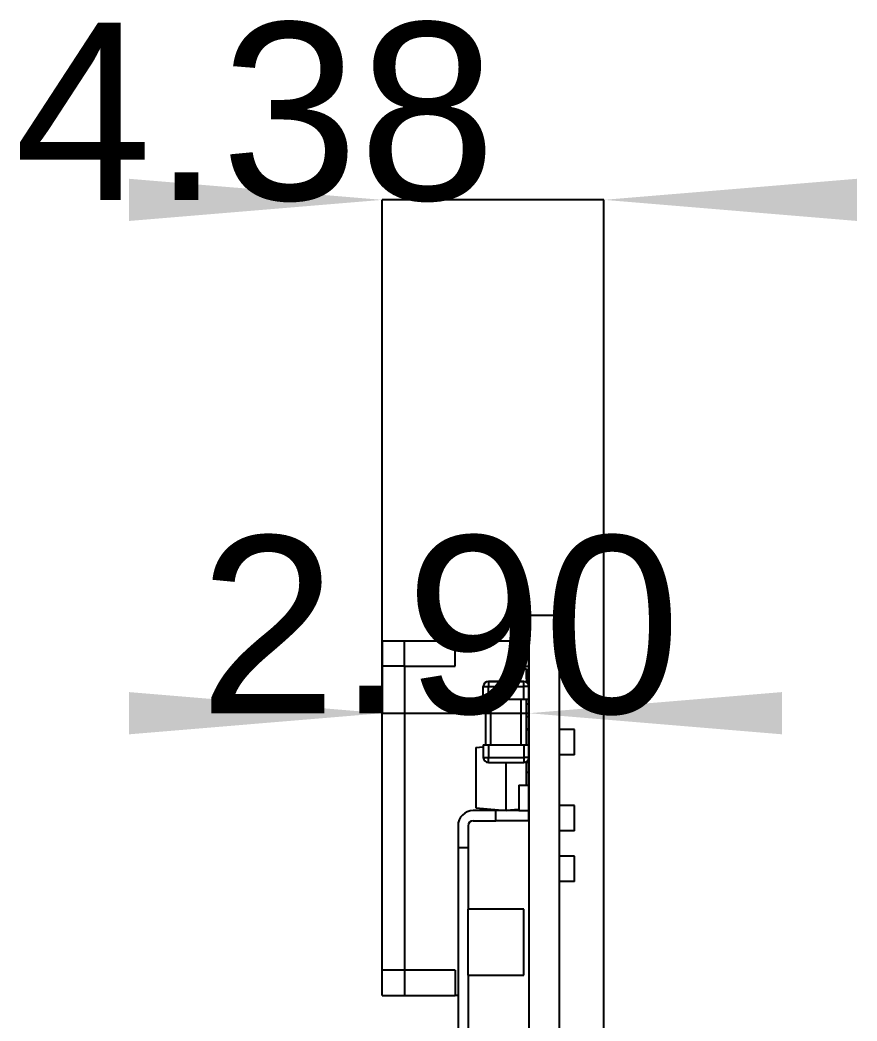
# Model space of a CAD drawing. Extents: x 119.2 to 174.2, y 86.4 to 135.7.
# Drawn here: x 119.16 to 135.69, y 115.94 to 135.72 of the extents above; entities that cross this region are included whole.
import ezdxf
from ezdxf.enums import TextEntityAlignment as Align

# ---------------------------------------------------------------- set-up
doc = ezdxf.new("R2010")
doc.units = 0
doc.layers.get('0').update_dxf_attribs({"linetype": 'CONTINUOUS'})
for name, color, linetype in [('Dimension004', 7, 'CONTINUOUS'), ('Dimension005', 7, 'CONTINUOUS'), ('ProjItem012', 7, 'CONTINUOUS')]:
    doc.layers.add(name, color=color, linetype=linetype)
doc.styles.get("Standard").update_dxf_attribs({"font": 'arial.ttf'})
doc.dimstyles.get("Standard").update_dxf_attribs({"dimscale": 0, "dimtxt": 2.5, "dimasz": 2.5, "dimexe": 1.25, "dimexo": 0.625, "dimtad": 1, "dimtxsty": 'STANDARD', "dimcen": 2.5, "dimazin": 3, "dimtfac": 1, "dimtmove": 0, "dimatfit": 3})

# ---------------------------------------------------------------- blocks, each defined once
blk = doc.blocks.new('*Dimension004')
at = {"color": 0}
for points in [[(121.312, 121.606), (121.312, 122.44), (126.312, 122.023)], [(134.207, 121.606), (134.207, 122.44), (129.207, 122.023)]]:
    blk.add_solid(points, dxfattribs=at)
at = {"layer": 'Dimension004'}
for p, q in [((129.207, 123.95), (129.207, 122.023)), ((126.312, 123.45), (126.312, 122.023)), ((126.312, 122.023), (129.207, 122.023))]:
    blk.add_line(p, q, dxfattribs=at)
blk.add_text('2.90', height=3.5, dxfattribs=at).set_placement((127.449, 122.023), align=Align.CENTER)
blk = doc.blocks.new('*Dimension005')
at = {"color": 0}
for points in [[(121.312, 132.579), (121.312, 131.746), (126.312, 132.163)], [(135.687, 132.579), (135.687, 131.746), (130.687, 132.163)]]:
    blk.add_solid(points, dxfattribs=at)
at = {"layer": 'Dimension005'}
for p, q in [((126.312, 123.45), (126.312, 132.163)), ((130.687, 132.163), (126.312, 132.163)), ((130.687, 111.45), (130.687, 132.163))]:
    blk.add_line(p, q, dxfattribs=at)
blk.add_text('4.38', height=3.5, dxfattribs=at).set_placement((123.802, 132.163), align=Align.CENTER)

msp = doc.modelspace()

# ---------------------------------------------------------------- linework, layer by layer
at = {"layer": 'ProjItem012'}
for p, q in [((129.807, 123.95), (129.207, 123.95)), ((129.207, 123.95), (129.207, 110.95)), ((129.807, 123.95), (129.807, 110.95)), ((129.207, 123.65), (129.207, 123.65)), ((129.207, 123.45), (129.207, 123.646)), ((129.207, 123.45), (129.207, 123.646)), ((129.207, 123.646), (129.207, 123.646)), ((126.312, 122.95), (126.312, 123.45)), ((126.312, 123.45), (126.752, 123.45)), ((126.752, 123.45), (127.752, 123.45)), ((126.752, 122.95), (126.752, 123.45)), ((127.752, 123.45), (129.207, 123.45)), ((127.752, 122.95), (127.752, 123.45)), ((129.207, 123.25), (129.207, 123.375)), ((129.207, 123.375), (129.207, 123.375)), ((129.207, 123.25), (129.207, 123.375)), ((129.207, 122.15), (129.207, 123.25)), ((129.207, 123.25), (129.207, 123.25)), ((129.207, 122.15), (129.207, 123.25)), ((126.312, 116.95), (126.312, 122.95)), ((126.752, 122.95), (126.312, 122.95)), ((126.752, 122.95), (126.752, 116.95)), ((126.752, 122.95), (127.752, 122.95)), ((128.907, 122.75), (128.907, 122.95)), ((128.907, 122.95), (129.207, 122.95)), ((129.157, 122.9), (128.957, 122.9)), ((128.957, 122.9), (128.957, 122.75)), ((128.957, 122.65), (128.957, 122.9)), ((128.957, 122.9), (129.157, 122.9)), ((129.157, 122.7), (129.157, 122.9)), ((129.157, 122.9), (129.157, 122.637)), ((129.207, 122.95), (129.207, 122.95)), ((129.107, 122.65), (128.407, 122.65)), ((128.407, 122.65), (129.107, 122.65)), ((129.107, 122.65), (128.407, 122.65)), ((128.407, 122.65), (129.107, 122.65)), ((129.107, 122.65), (128.407, 122.65)), ((128.407, 122.65), (129.107, 122.65)), ((128.957, 122.75), (128.907, 122.75)), ((128.907, 122.65), (128.907, 122.75)), ((128.907, 122.75), (128.957, 122.75)), ((128.957, 122.75), (128.957, 122.65)), ((129.207, 122.7), (129.157, 122.7)), ((129.207, 122.7), (129.207, 122.7)), ((128.307, 122.3), (128.307, 122.55)), ((128.307, 122.3), (128.307, 122.55)), ((128.307, 122.3), (128.307, 122.55)), ((128.407, 122.3), (128.407, 122.55)), ((128.407, 122.3), (128.407, 122.55)), ((128.407, 122.55), (129.107, 122.55)), ((128.407, 122.55), (129.107, 122.55)), ((128.407, 122.3), (128.407, 122.55)), ((128.407, 122.55), (129.107, 122.55)), ((129.107, 122.3), (129.107, 122.55)), ((129.107, 122.3), (129.107, 122.55)), ((129.107, 122.3), (129.107, 122.55)), ((128.357, 121.4), (128.357, 122.3)), ((128.407, 122.3), (129.107, 122.3)), ((128.407, 122.3), (129.107, 122.3)), ((128.407, 122.3), (129.107, 122.3)), ((128.457, 121.4), (128.457, 122.3)), ((129.057, 121.4), (129.057, 122.3)), ((129.157, 121.4), (129.157, 122.3)), ((129.207, 122.2), (129.157, 122.2)), ((129.207, 122.2), (129.207, 122.2)), ((129.207, 121.55), (129.207, 122.15)), ((129.207, 121.55), (129.207, 122.15)), ((129.207, 122.15), (129.207, 122.15)), ((129.207, 121.95), (129.157, 121.95)), ((129.207, 121.95), (129.207, 121.95)), ((129.175, 121.7), (129.157, 121.692)), ((129.808, 121.7), (129.807, 121.7)), ((129.808, 121.725), (129.808, 121.725)), ((129.808, 121.725), (129.808, 121.175)), ((129.808, 121.725), (129.808, 121.175)), ((130.107, 121.7), (129.808, 121.7)), ((130.107, 121.2), (130.107, 121.7)), ((128.307, 121.4), (128.307, 121.15)), ((128.307, 121.4), (128.307, 121.15)), ((128.307, 121.4), (128.307, 121.15)), ((128.407, 121.4), (129.107, 121.4)), ((128.407, 121.4), (129.107, 121.4)), ((128.407, 121.4), (128.407, 121.15)), ((128.407, 121.4), (129.107, 121.4)), ((128.407, 121.4), (128.407, 121.15)), ((128.407, 121.4), (128.407, 121.15)), ((129.107, 121.4), (129.107, 121.15)), ((129.107, 121.4), (129.107, 121.15)), ((129.107, 121.4), (129.107, 121.15)), ((129.207, 120.9), (129.207, 121.55)), ((129.207, 121.55), (129.207, 121.55)), ((129.207, 120.9), (129.207, 121.55)), ((128.157, 121.348), (128.307, 121.361)), ((128.157, 121.348), (128.157, 120.152)), ((129.808, 121.2), (129.807, 121.2)), ((130.107, 121.2), (129.808, 121.2)), ((128.407, 121.15), (129.107, 121.15)), ((128.407, 121.15), (129.107, 121.15)), ((128.407, 121.15), (129.107, 121.15)), ((128.407, 121.05), (129.107, 121.05)), ((128.407, 121.05), (129.107, 121.05)), ((128.407, 121.05), (129.107, 121.05)), ((128.757, 120.1), (128.757, 121.05)), ((129.157, 120.6), (129.157, 121.063)), ((129.207, 121.05), (129.157, 121.05)), ((129.207, 121.05), (129.207, 121.05)), ((129.808, 121.175), (129.808, 121.175)), ((129.207, 120.85), (129.157, 120.85)), ((129.207, 119.9), (129.207, 120.9)), ((129.207, 120.9), (129.207, 120.9)), ((129.207, 119.9), (129.207, 120.9)), ((129.207, 120.85), (129.207, 120.85)), ((129.007, 120.6), (129.007, 120.1)), ((129.007, 120.6), (129.207, 120.6)), ((129.207, 120.6), (129.207, 120.6)), ((129.808, 120.225), (129.808, 120.225)), ((129.808, 120.225), (129.808, 119.675)), ((129.808, 120.225), (129.808, 119.675)), ((128.557, 120.1), (128.107, 120.1)), ((128.157, 120.152), (128.757, 120.1)), ((129.007, 120.1), (128.557, 120.1)), ((128.557, 119.9), (128.557, 120.1)), ((129.007, 120.122), (128.757, 120.1)), ((128.867, 120.1), (128.867, 120.11)), ((129.007, 120.1), (129.207, 120.1)), ((129.207, 120.1), (129.207, 120.1)), ((129.808, 120.2), (129.807, 120.2)), ((130.107, 120.2), (129.808, 120.2)), ((130.107, 119.7), (130.107, 120.2)), ((128.107, 119.9), (128.557, 119.9)), ((129.207, 119.9), (128.557, 119.9)), ((129.207, 119.9), (129.207, 119.9)), ((129.207, 119.9), (129.207, 119.9)), ((127.807, 119.8), (127.807, 119.37)), ((128.007, 119.8), (128.007, 119.37)), ((129.808, 119.7), (129.807, 119.7)), ((130.107, 119.7), (129.808, 119.7)), ((129.808, 119.675), (129.808, 119.675)), ((127.807, 119.37), (127.807, 114.13)), ((127.807, 119.37), (128.007, 119.37)), ((128.007, 119.37), (128.007, 118.15)), ((129.808, 119.225), (129.808, 119.225)), ((129.808, 119.225), (129.808, 118.675)), ((129.808, 119.225), (129.808, 118.675)), ((129.808, 119.2), (129.807, 119.2)), ((130.107, 119.2), (129.808, 119.2)), ((130.107, 118.7), (130.107, 119.2)), ((129.808, 118.7), (129.807, 118.7)), ((130.107, 118.7), (129.808, 118.7)), ((129.808, 118.675), (129.808, 118.675)), ((129.107, 118.15), (128.007, 118.15)), ((128.007, 116.85), (128.007, 118.15)), ((129.107, 116.85), (129.107, 118.15)), ((126.312, 116.45), (126.312, 116.95)), ((126.752, 116.95), (126.312, 116.95)), ((126.752, 116.95), (126.752, 116.45)), ((127.752, 116.95), (126.752, 116.95)), ((127.752, 116.95), (127.752, 116.45)), ((128.007, 116.85), (129.107, 116.85)), ((128.007, 116.85), (128.007, 114.13)), ((126.312, 116.45), (126.752, 116.45)), ((126.752, 116.45), (127.752, 116.45)), ((127.807, 116.45), (127.752, 116.45))]:
    msp.add_line(p, q, dxfattribs=at)
for centre, radius, start, end in [((128.407, 122.55), 0.1, 90, 180), ((128.407, 122.55), 0.1, 90, 180), ((128.407, 122.55), 0.1, 90, -180), ((128.407, 122.55), 0.1, 90, 180), ((128.407, 122.55), 0.1, 90, 180), ((128.407, 122.55), 0.1, 90, -180), ((128.407, 122.55), 0.1, 90, 180), ((128.407, 122.55), 0.1, 90, 180), ((129.107, 122.55), 0.1, 3.3998, 90), ((129.107, 122.55), 0.1, 3.3998, 90), ((129.107, 122.55), 0.1, 3.3998, 90), ((129.107, 122.55), 0.1, 3.3998, 90), ((129.107, 122.55), 0.1, 0, 0.2562), ((129.107, 122.55), 0.1, 0, 0.2562), ((129.107, 122.55), 0.1, 0, 0.2562), ((129.107, 122.55), 0.1, 0, 0.2562), ((129.152, 121.75), 0.055, -66.1941, -4.5849), ((129.152, 121.75), 0.055, -0.3455, 0), ((128.407, 121.15), 0.1, 180, -90), ((128.407, 121.15), 0.1, 180, -90), ((128.407, 121.15), 0.1, 180, -90), ((128.407, 121.15), 0.1, 180, -90), ((128.407, 121.15), 0.1, 180, -90), ((128.407, 121.15), 0.1, 180, -90), ((129.107, 121.15), 0.1, -90, -3.3998), ((129.107, 121.15), 0.1, -90, -3.3998), ((129.107, 121.15), 0.1, -90, -3.3998), ((129.107, 121.15), 0.1, -0.2562, 0), ((129.107, 121.15), 0.1, -0.2562, 0), ((129.107, 121.15), 0.1, -0.2562, 0), ((128.107, 119.8), 0.3, 90, -180), ((128.107, 119.8), 0.1, 90, -180)]:
    msp.add_arc(centre, radius, start, end, dxfattribs=at)
for points, degree in [([(129.207, 123.646), (129.207, 123.65)], 1), ([(129.207, 123.646), (129.207, 123.65)], 1), ([(128.407, 122.65), (128.407, 122.651), (128.407, 122.603), (128.407, 122.55)], 3), ([(128.407, 122.65), (128.407, 122.651), (128.407, 122.603), (128.407, 122.55)], 3), ([(128.407, 122.65), (128.407, 122.651), (128.407, 122.603), (128.407, 122.55)], 3), ([(129.107, 122.55), (129.107, 122.603), (129.107, 122.651), (129.107, 122.65)], 3), ([(129.107, 122.55), (129.107, 122.603), (129.107, 122.651), (129.107, 122.65)], 3), ([(129.107, 122.55), (129.107, 122.603), (129.107, 122.651), (129.107, 122.65)], 3), ([(128.307, 122.55), (128.306, 122.55), (128.354, 122.55), (128.407, 122.55)], 3), ([(128.307, 122.55), (128.306, 122.55), (128.354, 122.55), (128.407, 122.55)], 3), ([(128.307, 122.55), (128.306, 122.55), (128.354, 122.55), (128.407, 122.55)], 3), ([(129.207, 122.55), (129.205, 122.55), (129.159, 122.55), (129.107, 122.55)], 3), ([(129.207, 122.55), (129.205, 122.55), (129.159, 122.55), (129.107, 122.55)], 3), ([(129.207, 122.55), (129.205, 122.55), (129.159, 122.55), (129.107, 122.55)], 3), ([(129.207, 122.55), (129.207, 122.55)], 1), ([(129.207, 122.55), (129.207, 122.55)], 1), ([(129.207, 122.55), (129.207, 122.55)], 1), ([(128.307, 122.3), (128.306, 122.3), (128.354, 122.3), (128.407, 122.3)], 3), ([(128.307, 122.3), (128.306, 122.3), (128.354, 122.3), (128.407, 122.3)], 3), ([(128.307, 122.3), (128.306, 122.3), (128.354, 122.3), (128.407, 122.3)], 3), ([(129.107, 122.3), (129.159, 122.3), (129.205, 122.3), (129.207, 122.3)], 3), ([(129.107, 122.3), (129.159, 122.3), (129.205, 122.3), (129.207, 122.3)], 3), ([(129.107, 122.3), (129.159, 122.3), (129.205, 122.3), (129.207, 122.3)], 3), ([(129.207, 122.3), (129.207, 122.3)], 1), ([(129.207, 122.3), (129.207, 122.3)], 1), ([(129.207, 122.3), (129.207, 122.3)], 1), ([(128.307, 121.4), (128.306, 121.4), (128.354, 121.4), (128.407, 121.4)], 3), ([(128.307, 121.4), (128.306, 121.4), (128.354, 121.4), (128.407, 121.4)], 3), ([(128.307, 121.4), (128.306, 121.4), (128.354, 121.4), (128.407, 121.4)], 3), ([(129.107, 121.4), (129.159, 121.4), (129.205, 121.4), (129.207, 121.4)], 3), ([(129.107, 121.4), (129.159, 121.4), (129.205, 121.4), (129.207, 121.4)], 3), ([(129.107, 121.4), (129.159, 121.4), (129.205, 121.4), (129.207, 121.4)], 3), ([(129.207, 121.4), (129.207, 121.4)], 1), ([(129.207, 121.4), (129.207, 121.4)], 1), ([(129.207, 121.4), (129.207, 121.4)], 1), ([(128.307, 121.15), (128.306, 121.15), (128.354, 121.15), (128.407, 121.15)], 3), ([(128.307, 121.15), (128.306, 121.15), (128.354, 121.15), (128.407, 121.15)], 3), ([(128.307, 121.15), (128.306, 121.15), (128.354, 121.15), (128.407, 121.15)], 3), ([(128.407, 121.05), (128.407, 121.049), (128.407, 121.097), (128.407, 121.15)], 3), ([(128.407, 121.05), (128.407, 121.049), (128.407, 121.097), (128.407, 121.15)], 3), ([(128.407, 121.05), (128.407, 121.049), (128.407, 121.097), (128.407, 121.15)], 3), ([(129.207, 121.15), (129.205, 121.15), (129.159, 121.15), (129.107, 121.15)], 3), ([(129.107, 121.15), (129.107, 121.097), (129.107, 121.049), (129.107, 121.05)], 3), ([(129.107, 121.15), (129.107, 121.097), (129.107, 121.049), (129.107, 121.05)], 3), ([(129.207, 121.15), (129.205, 121.15), (129.159, 121.15), (129.107, 121.15)], 3), ([(129.207, 121.15), (129.205, 121.15), (129.159, 121.15), (129.107, 121.15)], 3), ([(129.107, 121.15), (129.107, 121.097), (129.107, 121.049), (129.107, 121.05)], 3), ([(129.207, 121.15), (129.207, 121.15)], 1), ([(129.207, 121.15), (129.207, 121.15)], 1), ([(129.207, 121.15), (129.207, 121.15)], 1)]:
    msp.add_open_spline(points, degree=degree, dxfattribs=at)

# ---------------------------------------------------------------- dimensions: what is measured, and where the dimension line sits
at = {"layer": 'Dimension004'}
dim = msp.add_linear_dim(base=(127.449, 122.023), p1=(126.312, 123.45), p2=(129.207, 123.95), text='2.90', dimstyle='STANDARD', dxfattribs=at)
dim.commit()
dim.dimension.update_dxf_attribs({"geometry": '*Dimension004', "text_midpoint": (128.3, 126.95)})
at = {"layer": 'Dimension005'}
dim = msp.add_linear_dim(base=(123.802, 132.163), p1=(130.687, 111.45), p2=(126.312, 123.45), text='4.38', dimstyle='STANDARD', dxfattribs=at)
dim.commit()
dim.dimension.update_dxf_attribs({"geometry": '*Dimension005', "text_midpoint": (128.5, 130.45)})

doc.saveas('drawing.dxf')
